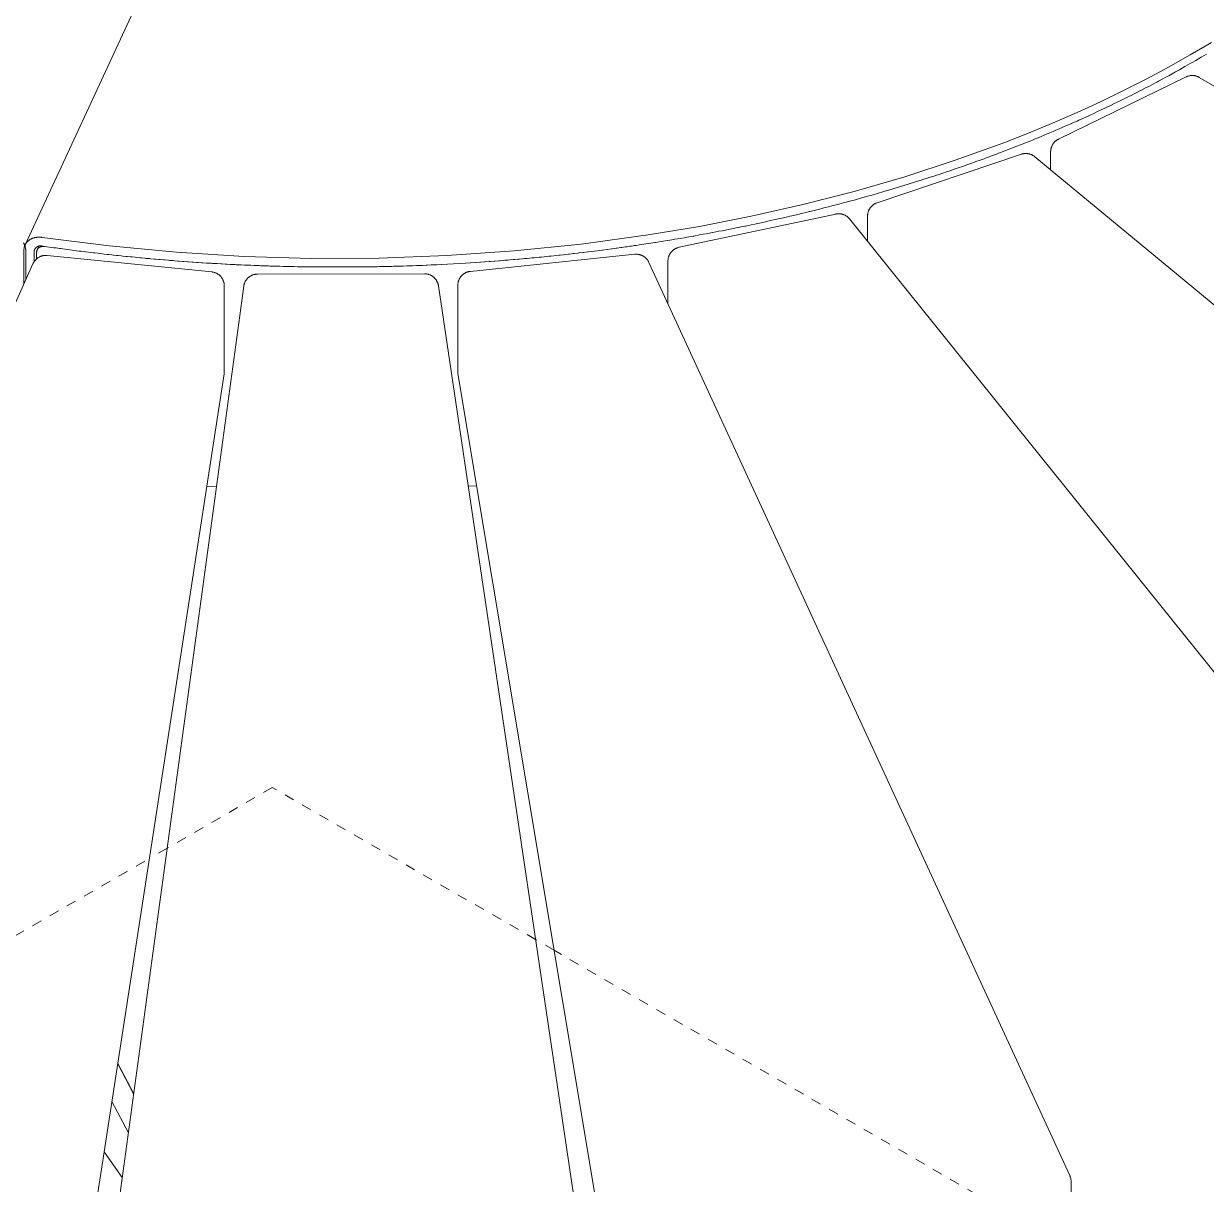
# Model space of a CAD drawing. Header units: inches. Extents: x -4 to 200, y 0 to 129.
# Drawn here: x 168.37 to 180.22, y 96.1 to 107.72 of the extents above; entities that cross this region are included whole.
import ezdxf

# ---------------------------------------------------------------- set-up
doc = ezdxf.new("R2010")
doc.units = ezdxf.units.IN
doc.linetypes.add('HIDDEN', pattern=[1.905, 1.27, -0.635])
doc.layers.add('ZANO_R', color=7, linetype='Continuous', lineweight=0)
doc.layers.add('ZANO_R_przerywana', color=250, linetype='HIDDEN', lineweight=0)

msp = doc.modelspace()

# ---------------------------------------------------------------- linework, layer by layer
at = {"layer": 'ZANO_R'}
for p, q in [((168.38377, 105.50667), (169.66627, 108.26948)), ((180.27253, 107.53378), (180.05864, 107.40767)), ((180.05864, 107.40767), (179.84003, 107.28511)), ((180.11257, 107.35284), (180.1425, 107.37032)), ((180.16619, 107.38425), (180.1425, 107.37032)), ((180.16619, 107.38425), (180.17521, 107.38958)), ((180.21951, 107.41589), (180.17521, 107.38958)), ((179.84003, 107.28511), (179.61695, 107.16618)), ((179.94991, 107.25991), (179.91001, 107.23764)), ((179.94991, 107.25991), (179.9772, 107.27525)), ((180.00442, 107.29066), (179.9772, 107.27525)), ((180.00442, 107.29066), (180.01055, 107.29414)), ((180.05864, 107.32164), (180.01055, 107.29414)), ((180.05864, 107.32164), (180.07678, 107.33209)), ((180.11257, 107.35284), (180.07678, 107.33209)), ((178.73832, 106.56465), (180.01604, 107.18816)), ((179.61695, 107.16618), (179.38966, 107.05095)), ((179.72903, 107.13915), (179.70467, 107.1262)), ((179.72903, 107.13915), (179.73929, 107.14463)), ((179.78467, 107.169), (179.73929, 107.14463)), ((179.78467, 107.169), (179.80805, 107.18166)), ((179.84003, 107.19908), (179.80805, 107.18166)), ((179.84003, 107.19908), (179.84219, 107.20026)), ((179.89511, 107.22938), (179.84219, 107.20026)), ((179.89511, 107.22938), (179.91001, 107.23764)), ((180.01604, 107.18816), (180.02034, 107.19017)), ((180.02034, 107.19017), (180.0247, 107.19203)), ((180.0247, 107.19203), (180.02912, 107.19374)), ((180.02912, 107.19374), (180.0336, 107.1953)), ((180.0336, 107.1953), (180.03813, 107.19671)), ((180.03813, 107.19671), (180.0427, 107.19797)), ((180.0427, 107.19797), (180.04731, 107.19907)), ((180.04731, 107.19907), (180.05196, 107.20002)), ((180.05196, 107.20002), (180.05664, 107.20081)), ((180.05664, 107.20081), (180.06134, 107.20144)), ((180.06134, 107.20144), (180.06606, 107.20191)), ((180.06606, 107.20191), (180.07079, 107.20222)), ((180.07079, 107.20222), (180.07553, 107.20237)), ((180.07553, 107.20237), (180.08027, 107.20237)), ((180.08027, 107.20237), (180.08501, 107.2022)), ((180.08501, 107.2022), (180.08974, 107.20187)), ((180.08974, 107.20187), (180.09446, 107.20138)), ((180.09446, 107.20138), (180.09916, 107.20073)), ((180.09916, 107.20073), (180.10383, 107.19993)), ((180.10383, 107.19993), (180.10847, 107.19897)), ((180.10847, 107.19897), (180.11308, 107.19785)), ((180.11308, 107.19785), (180.11765, 107.19658)), ((180.11765, 107.19658), (180.12217, 107.19515)), ((180.12217, 107.19515), (180.12665, 107.19357)), ((180.12665, 107.19357), (180.13106, 107.19184)), ((180.13106, 107.19184), (180.13542, 107.18997)), ((180.13542, 107.18997), (180.13971, 107.18794)), ((180.13971, 107.18794), (180.14393, 107.18578)), ((180.14393, 107.18578), (180.14807, 107.18347)), ((180.14807, 107.18347), (191.72063, 100.48092)), ((179.38966, 107.05095), (179.15843, 106.93948)), ((179.50381, 107.02206), (179.458, 106.99895)), ((179.50381, 107.02206), (179.52925, 107.03499)), ((179.56051, 107.05099), (179.52925, 107.03499)), ((179.56051, 107.05099), (179.56464, 107.05311)), ((179.61695, 107.08014), (179.56464, 107.05311)), ((179.61695, 107.08014), (179.63497, 107.08953)), ((179.67312, 107.10953), (179.63497, 107.08953)), ((179.67312, 107.10953), (179.70467, 107.1262)), ((179.15843, 106.93948), (178.92353, 106.83184)), ((179.27452, 106.9087), (179.24058, 106.8924)), ((179.27452, 106.9087), (179.2772, 106.90999)), ((179.33221, 106.93669), (179.2772, 106.90999)), ((179.33221, 106.93669), (179.34997, 106.94538)), ((179.38966, 106.96491), (179.34997, 106.94538)), ((179.38966, 106.96491), (179.42214, 106.98103)), ((179.44686, 106.99337), (179.42214, 106.98103)), ((179.44686, 106.99337), (179.458, 106.99895)), ((178.92353, 106.83184), (178.68523, 106.72808)), ((178.98258, 106.77236), (179.01775, 106.78833)), ((179.04142, 106.79915), (179.01775, 106.78833)), ((179.04142, 106.79915), (179.05526, 106.8055)), ((179.10004, 106.82618), (179.05526, 106.8055)), ((179.10004, 106.82618), (179.12983, 106.84005)), ((179.15843, 106.85345), (179.12983, 106.84005)), ((179.15843, 106.85345), (179.1669, 106.85743)), ((179.21659, 106.88096), (179.1669, 106.85743)), ((179.21659, 106.88096), (179.24058, 106.8924)), ((178.68523, 106.72808), (178.44381, 106.62823)), ((178.74511, 106.66762), (178.71242, 106.65361)), ((178.74511, 106.66762), (178.75109, 106.67019)), ((178.80479, 106.69344), (178.75109, 106.67019)), ((178.80479, 106.69344), (178.828, 106.70357)), ((178.86426, 106.7195), (178.828, 106.70357)), ((178.86426, 106.7195), (178.86624, 106.72037)), ((178.92353, 106.74581), (178.86624, 106.72037)), ((178.92353, 106.74581), (178.94229, 106.7542)), ((178.98258, 106.77236), (178.94229, 106.7542)), ((178.44381, 106.62823), (178.19953, 106.53232)), ((178.44381, 106.54219), (178.39798, 106.52381)), ((178.44381, 106.54219), (178.47742, 106.55579)), ((178.50444, 106.56679), (178.47742, 106.55579)), ((178.50444, 106.56679), (178.51694, 106.57189)), ((178.56489, 106.59163), (178.51694, 106.57189)), ((178.56489, 106.59163), (178.59555, 106.60435)), ((178.62516, 106.61671), (178.59555, 106.60435)), ((178.62516, 106.61671), (178.63465, 106.62069)), ((178.68523, 106.64204), (178.63465, 106.62069)), ((178.68523, 106.64204), (178.71242, 106.65361)), ((178.69885, 106.53597), (178.70232, 106.53944)), ((178.70232, 106.53944), (178.7059, 106.54278)), ((178.7059, 106.54278), (178.7096, 106.546)), ((178.7096, 106.546), (178.71341, 106.54909)), ((178.71341, 106.54909), (178.71733, 106.55204)), ((178.71733, 106.55204), (178.72135, 106.55485)), ((178.72135, 106.55485), (178.72546, 106.55752)), ((178.72546, 106.55752), (178.72966, 106.56005)), ((178.72966, 106.56005), (178.73395, 106.56242)), ((178.73395, 106.56242), (178.73832, 106.56465)), ((178.19953, 106.53232), (177.70351, 106.35245)), ((178.13805, 106.42293), (178.11564, 106.4145)), ((178.13805, 106.42293), (178.15637, 106.42986)), ((178.19953, 106.44629), (178.15637, 106.42986)), ((178.19953, 106.44629), (178.23745, 106.46085)), ((178.26085, 106.46989), (178.23745, 106.46085)), ((178.26085, 106.46989), (178.27778, 106.47647)), ((178.32201, 106.49375), (178.27778, 106.47647)), ((178.32201, 106.49375), (178.35805, 106.50795)), ((178.38299, 106.51784), (178.35805, 106.50795)), ((178.38299, 106.51784), (178.39798, 106.52381)), ((178.399, 106.42002), (178.40375, 106.42036)), ((178.40375, 106.42036), (178.4085, 106.42053)), ((178.4085, 106.42053), (178.41326, 106.42054)), ((178.41326, 106.42054), (178.41801, 106.42039)), ((178.41801, 106.42039), (178.42275, 106.42009)), ((178.65944, 106.43839), (178.65952, 106.44329)), ((178.65944, 106.25708), (178.65944, 106.43839)), ((178.65952, 106.44329), (178.65978, 106.44819)), ((178.65978, 106.44819), (178.6602, 106.45307)), ((178.6602, 106.45307), (178.6608, 106.45794)), ((178.6608, 106.45794), (178.66157, 106.46278)), ((178.66157, 106.46278), (178.6625, 106.46759)), ((178.6625, 106.46759), (178.66361, 106.47237)), ((178.66361, 106.47237), (178.66488, 106.47711)), ((178.66488, 106.47711), (178.66631, 106.4818)), ((178.66631, 106.4818), (178.66791, 106.48643)), ((178.66791, 106.48643), (178.66966, 106.49101)), ((178.66966, 106.49101), (178.67158, 106.49552)), ((178.67158, 106.49552), (178.67365, 106.49997)), ((178.67365, 106.49997), (178.67587, 106.50434)), ((178.67587, 106.50434), (178.67825, 106.50862)), ((178.67825, 106.50862), (178.68078, 106.51283)), ((178.68078, 106.51283), (178.68345, 106.51694)), ((178.68345, 106.51694), (178.68626, 106.52096)), ((178.68626, 106.52096), (178.68921, 106.52487)), ((178.68921, 106.52487), (178.69229, 106.52868)), ((178.69229, 106.52868), (178.69551, 106.53238)), ((178.69551, 106.53238), (178.69885, 106.53597)), ((176.92065, 105.9273), (178.3665, 106.41324)), ((177.70351, 106.35245), (177.19934, 106.18858)), ((177.82836, 106.30989), (177.78507, 106.29468)), ((177.82836, 106.30989), (177.86848, 106.32411)), ((177.89059, 106.332), (177.86848, 106.32411)), ((177.89059, 106.332), (177.91, 106.33896)), ((177.95267, 106.35436), (177.91, 106.33896)), ((177.95267, 106.35436), (177.99264, 106.36891)), ((178.01462, 106.37697), (177.99264, 106.36891)), ((178.01462, 106.37697), (178.03377, 106.38402)), ((178.07641, 106.39983), (178.03377, 106.38402)), ((178.07641, 106.39983), (178.11564, 106.4145)), ((178.3665, 106.41324), (178.37103, 106.41468)), ((178.37103, 106.41468), (178.37561, 106.41596)), ((178.37561, 106.41596), (178.38023, 106.41709)), ((178.38023, 106.41709), (178.38488, 106.41806)), ((178.38488, 106.41806), (178.38957, 106.41887)), ((178.38957, 106.41887), (178.39428, 106.41953)), ((178.39428, 106.41953), (178.399, 106.42002)), ((178.42275, 106.42009), (178.42748, 106.41962)), ((178.42748, 106.41962), (178.4322, 106.41899)), ((178.4322, 106.41899), (178.43689, 106.4182)), ((178.43689, 106.4182), (178.44155, 106.41725)), ((178.44155, 106.41725), (178.44617, 106.41615)), ((178.44617, 106.41615), (178.45076, 106.41489)), ((178.45076, 106.41489), (178.4553, 106.41348)), ((178.4553, 106.41348), (178.45979, 106.41191)), ((178.45979, 106.41191), (178.46422, 106.41019)), ((178.46422, 106.41019), (178.46859, 106.40832)), ((178.46859, 106.40832), (178.4729, 106.40631)), ((178.4729, 106.40631), (178.47714, 106.40415)), ((178.47714, 106.40415), (178.4813, 106.40185)), ((178.4813, 106.40185), (178.48538, 106.39941)), ((178.48538, 106.39941), (178.48938, 106.39683)), ((178.48938, 106.39683), (178.49328, 106.39412)), ((178.49328, 106.39412), (178.4971, 106.39128)), ((178.4971, 106.39128), (178.50081, 106.38831)), ((178.50081, 106.38831), (187.88165, 98.62737)), ((177.19934, 106.18858), (176.68913, 106.04067)), ((177.45231, 106.18248), (177.48922, 106.19452)), ((177.51529, 106.20309), (177.48922, 106.19452)), ((177.51529, 106.20309), (177.53185, 106.20856)), ((177.57815, 106.22395), (177.53185, 106.20856)), ((177.57815, 106.22395), (177.61675, 106.2369)), ((177.64089, 106.24506), (177.61675, 106.2369)), ((177.64089, 106.24506), (177.65901, 106.25121)), ((177.70351, 106.26642), (177.65901, 106.25121)), ((177.70351, 106.26642), (177.74318, 106.2801)), ((177.766, 106.28803), (177.74318, 106.2801)), ((177.766, 106.28803), (177.78507, 106.29468)), ((177.07227, 106.06407), (177.10029, 106.07246)), ((177.13585, 106.08318), (177.10029, 106.07246)), ((177.13585, 106.08318), (177.14396, 106.08564)), ((177.19934, 106.10254), (177.14396, 106.08564)), ((177.19934, 106.10254), (177.23097, 106.11229)), ((177.26273, 106.12215), (177.23097, 106.11229)), ((177.26273, 106.12215), (177.2743, 106.12576)), ((177.32603, 106.14201), (177.2743, 106.12576)), ((177.32603, 106.14201), (177.36062, 106.15298)), ((177.38922, 106.16212), (177.36062, 106.15298)), ((177.38922, 106.16212), (177.4036, 106.16674)), ((177.45231, 106.18248), (177.4036, 106.16674)), ((176.68913, 106.04067), (176.17495, 105.90861)), ((176.68913, 105.95464), (176.65761, 105.94606)), ((176.68913, 105.95464), (176.70235, 105.95825)), ((176.75317, 105.97225), (176.70235, 105.95825)), ((176.75317, 105.97225), (176.79152, 105.98293)), ((176.81714, 105.99012), (176.79152, 105.98293)), ((176.81714, 105.99012), (176.83595, 105.99543)), ((176.88104, 106.00823), (176.83595, 105.99543)), ((176.88104, 106.00823), (176.9245, 106.02071)), ((176.94486, 106.0266), (176.9245, 106.02071)), ((176.94486, 106.0266), (176.96861, 106.0335)), ((177.00861, 106.04521), (176.96861, 106.0335)), ((177.00861, 106.04521), (177.01261, 106.04639)), ((177.07227, 106.06407), (177.01261, 106.04639)), ((176.17495, 105.90861), (175.65875, 105.79218)), ((176.17495, 105.82258), (176.20482, 105.8298)), ((176.23937, 105.83823), (176.20482, 105.8298)), ((176.23937, 105.83823), (176.25052, 105.84096)), ((176.30376, 105.85412), (176.25052, 105.84096)), ((176.30376, 105.85412), (176.34166, 105.86359)), ((176.36811, 105.87026), (176.34166, 105.86359)), ((176.36811, 105.87026), (176.38708, 105.87506)), ((176.43242, 105.88664), (176.38708, 105.87506)), ((176.43242, 105.88664), (176.47765, 105.89832)), ((176.49667, 105.90327), (176.47765, 105.89832)), ((176.49667, 105.90327), (176.52279, 105.9101)), ((176.56088, 105.92014), (176.52279, 105.9101)), ((176.56088, 105.92014), (176.56783, 105.92198)), ((176.62504, 105.93727), (176.56783, 105.92198)), ((176.62504, 105.93727), (176.65761, 105.94606)), ((176.82794, 105.82311), (176.82902, 105.82785)), ((176.82902, 105.82785), (176.83027, 105.83255)), ((176.83027, 105.83255), (176.83168, 105.83721)), ((176.83168, 105.83721), (176.83325, 105.84181)), ((176.83325, 105.84181), (176.83498, 105.84636)), ((176.83498, 105.84636), (176.83687, 105.85084)), ((176.83687, 105.85084), (176.83891, 105.85526)), ((176.83891, 105.85526), (176.8411, 105.8596)), ((176.8411, 105.8596), (176.84344, 105.86386)), ((176.84344, 105.86386), (176.84593, 105.86804)), ((176.84593, 105.86804), (176.84856, 105.87214)), ((176.84856, 105.87214), (176.85133, 105.87614)), ((176.85133, 105.87614), (176.85424, 105.88004)), ((176.85424, 105.88004), (176.85728, 105.88383)), ((176.85728, 105.88383), (176.86045, 105.88752)), ((176.86045, 105.88752), (176.86375, 105.8911)), ((176.86375, 105.8911), (176.86716, 105.89456)), ((176.86716, 105.89456), (176.8707, 105.8979)), ((176.8707, 105.8979), (176.87435, 105.90112)), ((176.87435, 105.90112), (176.87811, 105.90421)), ((176.87811, 105.90421), (176.88197, 105.90716)), ((176.88197, 105.90716), (176.88594, 105.90998)), ((176.88594, 105.90998), (176.88999, 105.91267)), ((176.88999, 105.91267), (176.89414, 105.91521)), ((176.89414, 105.91521), (176.89838, 105.9176)), ((176.89838, 105.9176), (176.90269, 105.91985)), ((176.90269, 105.91985), (176.90708, 105.92194)), ((176.90708, 105.92194), (176.91154, 105.92389)), ((176.91154, 105.92389), (176.91607, 105.92567)), ((176.91607, 105.92567), (176.92065, 105.9273)), ((174.93579, 105.481), (176.50582, 105.8146)), ((175.65875, 105.79218), (175.14239, 105.69103)), ((175.65875, 105.70614), (175.69631, 105.71409)), ((175.72332, 105.71985), (175.69631, 105.71409)), ((175.72332, 105.71985), (175.74295, 105.72407)), ((175.78788, 105.7338), (175.74295, 105.72407)), ((175.78788, 105.7338), (175.78952, 105.73416)), ((175.85244, 105.74799), (175.78952, 105.73416)), ((175.85244, 105.74799), (175.8824, 105.75466)), ((175.91698, 105.76243), (175.8824, 105.75466)), ((175.91698, 105.76243), (175.92872, 105.76508)), ((175.98151, 105.7771), (175.92872, 105.76508)), ((175.98151, 105.7771), (176.0211, 105.78623)), ((176.04601, 105.79202), (176.0211, 105.78623)), ((176.04601, 105.79202), (176.06716, 105.79696)), ((176.11049, 105.80718), (176.06716, 105.79696)), ((176.11049, 105.80718), (176.11313, 105.8078)), ((176.17495, 105.82258), (176.11313, 105.8078)), ((176.50582, 105.8146), (176.51057, 105.81553)), ((176.51057, 105.81553), (176.51535, 105.81629)), ((176.51535, 105.81629), (176.52016, 105.81688)), ((176.52016, 105.81688), (176.52498, 105.81731)), ((176.52498, 105.81731), (176.52981, 105.81757)), ((176.52981, 105.81757), (176.53465, 105.81767)), ((176.53465, 105.81767), (176.5395, 105.8176)), ((176.5395, 105.8176), (176.54433, 105.81736)), ((176.54433, 105.81736), (176.54916, 105.81696)), ((176.54916, 105.81696), (176.55396, 105.81639)), ((176.55396, 105.81639), (176.55875, 105.81565)), ((176.55875, 105.81565), (176.56351, 105.81475)), ((176.56351, 105.81475), (176.56823, 105.81369)), ((176.56823, 105.81369), (176.57291, 105.81246)), ((176.57291, 105.81246), (176.57755, 105.81108)), ((176.57755, 105.81108), (176.58214, 105.80953)), ((176.58214, 105.80953), (176.58667, 105.80783)), ((176.58667, 105.80783), (176.59114, 105.80597)), ((176.59114, 105.80597), (176.59555, 105.80396)), ((176.59555, 105.80396), (176.59988, 105.8018)), ((176.59988, 105.8018), (176.60414, 105.79949)), ((176.60414, 105.79949), (176.60831, 105.79704)), ((176.60831, 105.79704), (176.6124, 105.79444)), ((176.6124, 105.79444), (176.61639, 105.79171)), ((176.61639, 105.79171), (176.62029, 105.78883)), ((176.62029, 105.78883), (176.62408, 105.78583)), ((176.62408, 105.78583), (176.62778, 105.7827)), ((176.62778, 105.7827), (176.63136, 105.77944)), ((176.63136, 105.77944), (176.63482, 105.77606)), ((176.63482, 105.77606), (176.63817, 105.77256)), ((176.63817, 105.77256), (176.6414, 105.76895)), ((176.6414, 105.76895), (176.64449, 105.76523)), ((176.64449, 105.76523), (183.54858, 97.18171)), ((176.82491, 105.79413), (176.825, 105.79899)), ((176.82491, 105.54092), (176.82491, 105.79413)), ((176.825, 105.79899), (176.82525, 105.80385)), ((176.82525, 105.80385), (176.82567, 105.8087)), ((176.82567, 105.8087), (176.82626, 105.81353)), ((176.82626, 105.81353), (176.82701, 105.81833)), ((176.82701, 105.81833), (176.82794, 105.82311)), ((174.62763, 105.60478), (173.95661, 105.51395)), ((175.14239, 105.69103), (174.62763, 105.60478)), ((175.07792, 105.59341), (175.0356, 105.58593)), ((175.07792, 105.59341), (175.08323, 105.59436)), ((175.14239, 105.605), (175.08323, 105.59436)), ((175.14239, 105.605), (175.17831, 105.61155)), ((175.20688, 105.61682), (175.17831, 105.61155)), ((175.20688, 105.61682), (175.22576, 105.62032)), ((175.2714, 105.62887), (175.22576, 105.62032)), ((175.2714, 105.62887), (175.27313, 105.6292)), ((175.33593, 105.64116), (175.27313, 105.6292)), ((175.33593, 105.64116), (175.36768, 105.64729)), ((175.40048, 105.65368), (175.36768, 105.64729)), ((175.40048, 105.65368), (175.41484, 105.6565)), ((175.46503, 105.66644), (175.41484, 105.6565)), ((175.46503, 105.66644), (175.50896, 105.67526)), ((175.5296, 105.67944), (175.50896, 105.67526)), ((175.5296, 105.67944), (175.55591, 105.6848)), ((175.59417, 105.69267), (175.55591, 105.6848)), ((175.59417, 105.69267), (175.60279, 105.69445)), ((175.65875, 105.70614), (175.60279, 105.69445)), ((168.36742, 105.52697), (168.36954, 105.52319)), ((168.36954, 105.52319), (168.37157, 105.51935)), ((168.37157, 105.51935), (168.3735, 105.51547)), ((168.37282, 105.47134), (168.37343, 105.47505)), ((168.37343, 105.47505), (168.37416, 105.47873)), ((168.3735, 105.51547), (168.37534, 105.51154)), ((168.37416, 105.47873), (168.37499, 105.4824)), ((168.37499, 105.4824), (168.37593, 105.48597)), ((168.37534, 105.51154), (168.37697, 105.50781)), ((168.37593, 105.48597), (168.37697, 105.48951)), ((168.37697, 105.50781), (168.37851, 105.50404)), ((168.37697, 105.48951), (168.37812, 105.49302)), ((168.37812, 105.49302), (168.37938, 105.49649)), ((168.37851, 105.50404), (168.37996, 105.50024)), ((168.37938, 105.49649), (168.38075, 105.49993)), ((168.37996, 105.50024), (168.38131, 105.4964)), ((168.38075, 105.49993), (168.38222, 105.50331)), ((168.38131, 105.4964), (168.38257, 105.49253)), ((168.38222, 105.50331), (168.3838, 105.50665)), ((168.38257, 105.49253), (168.38373, 105.48863)), ((168.38373, 105.48863), (168.38478, 105.4847)), ((168.3838, 105.50665), (168.38547, 105.50994)), ((168.38478, 105.4847), (168.38572, 105.48075)), ((168.38547, 105.50994), (168.38726, 105.51319)), ((168.38572, 105.48075), (168.38652, 105.47694)), ((168.38652, 105.47694), (168.38722, 105.47311)), ((168.38722, 105.47311), (168.38782, 105.46927)), ((168.38726, 105.51319), (168.38915, 105.51638)), ((168.38915, 105.51638), (168.39113, 105.51952)), ((168.39113, 105.51952), (168.39321, 105.52258)), ((168.39321, 105.52258), (168.39539, 105.52559)), ((168.39539, 105.52559), (168.39765, 105.52853)), ((168.39765, 105.52853), (168.4, 105.5314)), ((168.4, 105.5314), (168.40244, 105.53419)), ((168.40244, 105.53419), (168.40503, 105.53699)), ((168.40503, 105.53699), (168.4077, 105.5397)), ((168.4077, 105.5397), (168.41046, 105.54233)), ((168.41046, 105.54233), (168.41328, 105.54489)), ((168.41328, 105.54489), (168.41619, 105.54736)), ((168.41619, 105.54736), (168.41916, 105.54974)), ((168.41916, 105.54974), (168.42219, 105.55204)), ((168.42219, 105.55204), (168.42529, 105.55425)), ((168.42529, 105.55425), (168.42865, 105.55651)), ((168.42865, 105.55651), (168.43208, 105.55867)), ((168.43208, 105.55867), (168.43556, 105.56073)), ((168.43556, 105.56073), (168.4391, 105.5627)), ((168.4391, 105.5627), (168.4427, 105.56456)), ((168.4427, 105.56456), (168.44634, 105.56633)), ((168.44634, 105.56633), (168.45003, 105.568)), ((168.45003, 105.568), (168.45376, 105.56958)), ((168.45376, 105.56958), (168.45754, 105.57106)), ((168.45754, 105.57106), (168.46135, 105.57245)), ((168.46135, 105.57245), (168.46519, 105.57374)), ((168.46519, 105.57374), (168.46907, 105.57494)), ((168.46907, 105.57494), (168.47297, 105.57605)), ((168.47297, 105.57605), (168.4769, 105.57707)), ((168.4769, 105.57707), (168.48085, 105.57799)), ((168.48085, 105.57799), (168.48482, 105.57883)), ((168.48482, 105.57883), (168.48916, 105.57964)), ((168.48839, 105.47337), (168.48697, 105.47164)), ((168.48986, 105.47504), (168.48839, 105.47337)), ((168.48916, 105.57964), (168.49351, 105.58034)), ((168.49139, 105.47667), (168.48986, 105.47504)), ((168.49297, 105.47824), (168.49139, 105.47667)), ((168.49461, 105.47975), (168.49297, 105.47824)), ((168.49351, 105.58034), (168.49788, 105.58094)), ((168.4963, 105.48121), (168.49461, 105.47975)), ((168.49804, 105.48261), (168.4963, 105.48121)), ((168.49788, 105.58094), (168.50226, 105.58143)), ((168.49982, 105.48395), (168.49804, 105.48261)), ((168.50165, 105.48522), (168.49982, 105.48395)), ((168.50352, 105.48644), (168.50165, 105.48522)), ((168.50226, 105.58143), (168.50665, 105.58183)), ((168.50544, 105.48758), (168.50352, 105.48644)), ((168.50536, 105.45708), (168.52116, 105.49274)), ((168.50739, 105.48866), (168.50544, 105.48758)), ((168.50665, 105.58183), (168.51104, 105.58213)), ((168.50937, 105.48968), (168.50739, 105.48866)), ((168.5114, 105.49062), (168.50937, 105.48968)), ((168.51104, 105.58213), (168.51545, 105.58233)), ((168.51345, 105.4915), (168.5114, 105.49062)), ((168.51553, 105.4923), (168.51345, 105.4915)), ((168.51629, 105.47233), (168.51521, 105.47123)), ((168.51545, 105.58233), (168.51985, 105.58243)), ((168.51764, 105.49303), (168.51553, 105.4923)), ((168.5174, 105.47339), (168.51629, 105.47233)), ((168.51854, 105.47442), (168.5174, 105.47339)), ((168.51977, 105.49369), (168.51764, 105.49303)), ((168.51971, 105.47542), (168.51854, 105.47442)), ((168.52092, 105.47639), (168.51971, 105.47542)), ((168.52192, 105.49427), (168.51977, 105.49369)), ((168.51985, 105.58243), (168.52426, 105.58244)), ((168.52216, 105.47733), (168.52092, 105.47639)), ((168.52409, 105.49478), (168.52192, 105.49427)), ((168.52343, 105.47823), (168.52216, 105.47733)), ((168.52473, 105.4791), (168.52343, 105.47823)), ((168.52628, 105.49522), (168.52409, 105.49478)), ((168.52426, 105.58244), (168.52867, 105.58235)), ((168.52606, 105.47994), (168.52473, 105.4791)), ((168.52742, 105.48075), (168.52606, 105.47994)), ((168.52848, 105.49558), (168.52628, 105.49522)), ((168.52882, 105.48152), (168.52742, 105.48075)), ((168.5307, 105.49586), (168.52848, 105.49558)), ((168.52867, 105.58235), (168.53308, 105.58218)), ((168.53024, 105.48226), (168.52882, 105.48152)), ((168.5317, 105.48297), (168.53024, 105.48226)), ((168.53292, 105.49607), (168.5307, 105.49586)), ((168.53319, 105.48365), (168.5317, 105.48297)), ((168.53515, 105.4962), (168.53292, 105.49607)), ((168.53308, 105.58218), (168.53748, 105.58191)), ((168.53471, 105.4843), (168.53319, 105.48365)), ((168.53626, 105.48491), (168.53471, 105.4843)), ((168.53738, 105.49625), (168.53515, 105.4962)), ((168.53784, 105.4855), (168.53626, 105.48491)), ((168.53961, 105.49623), (168.53738, 105.49625)), ((168.53748, 105.58191), (168.54188, 105.58156)), ((168.53946, 105.48605), (168.53784, 105.4855)), ((168.5411, 105.48657), (168.53946, 105.48605)), ((168.54183, 105.49613), (168.53961, 105.49623)), ((168.54278, 105.48705), (168.5411, 105.48657)), ((168.54406, 105.49595), (168.54183, 105.49613)), ((168.54188, 105.58156), (168.54627, 105.58111)), ((168.54449, 105.48751), (168.54278, 105.48705)), ((168.54628, 105.4957), (168.54406, 105.49595)), ((168.54623, 105.48793), (168.54449, 105.48751)), ((168.548, 105.48832), (168.54623, 105.48793)), ((168.54627, 105.58111), (168.55065, 105.58058)), ((168.54848, 105.49537), (168.54628, 105.4957)), ((168.54981, 105.48868), (168.548, 105.48832)), ((168.55068, 105.49497), (168.54848, 105.49537)), ((168.55164, 105.48901), (168.54981, 105.48868)), ((168.55065, 105.58058), (168.55502, 105.57997)), ((168.55285, 105.49449), (168.55068, 105.49497)), ((168.55351, 105.4893), (168.55164, 105.48901)), ((168.55502, 105.49394), (168.55285, 105.49449)), ((168.55541, 105.48957), (168.55351, 105.4893)), ((169.22675, 105.49463), (168.55502, 105.57997)), ((168.55502, 105.49394), (168.58064, 105.49023)), ((168.55734, 105.4898), (168.55541, 105.48957)), ((168.5593, 105.49), (168.55734, 105.4898)), ((168.56331, 105.4903), (168.5593, 105.49)), ((168.56746, 105.49047), (168.56331, 105.4903)), ((168.57173, 105.49052), (168.56746, 105.49047)), ((168.57612, 105.49044), (168.57173, 105.49052)), ((168.58064, 105.49023), (168.57612, 105.49044)), ((168.58087, 105.4902), (168.58064, 105.49023)), ((168.58087, 105.4902), (168.60106, 105.48731)), ((168.62591, 105.48378), (168.60106, 105.48731)), ((168.62591, 105.48378), (168.64718, 105.48079)), ((168.67127, 105.47742), (168.64718, 105.48079)), ((168.67127, 105.47742), (168.69336, 105.47436)), ((168.72773, 105.46965), (168.69336, 105.47436)), ((169.90092, 105.43124), (169.22675, 105.49463)), ((173.95661, 105.51395), (173.28298, 105.44506)), ((174.30504, 105.47185), (174.31429, 105.47312)), ((174.35132, 105.47825), (174.31429, 105.47312)), ((174.35132, 105.47825), (174.36273, 105.47984)), ((174.39754, 105.48474), (174.36273, 105.47984)), ((174.39754, 105.48474), (174.41113, 105.48667)), ((174.44369, 105.49134), (174.41113, 105.48667)), ((174.44369, 105.49134), (174.45948, 105.49362)), ((174.48978, 105.49804), (174.45948, 105.49362)), ((174.48978, 105.49804), (174.50778, 105.50069)), ((174.5358, 105.50484), (174.50778, 105.50069)), ((174.5358, 105.50484), (174.55603, 105.50786)), ((174.58175, 105.51174), (174.55603, 105.50786)), ((174.58175, 105.51174), (174.60423, 105.51516)), ((174.62763, 105.51874), (174.60423, 105.51516)), ((174.62763, 105.51874), (174.65238, 105.52256)), ((174.69183, 105.52873), (174.65238, 105.52256)), ((174.69183, 105.52873), (174.70048, 105.53009)), ((174.75608, 105.53893), (174.70048, 105.53009)), ((174.75608, 105.53893), (174.79651, 105.54547)), ((174.82037, 105.54937), (174.79651, 105.54547)), ((174.82037, 105.54937), (174.84445, 105.55334)), ((174.88471, 105.56004), (174.84445, 105.55334)), ((174.88471, 105.56004), (174.89232, 105.56131)), ((174.94908, 105.57093), (174.89232, 105.56131)), ((174.90418, 105.47023), (174.90852, 105.47223)), ((174.90852, 105.47223), (174.91293, 105.47407)), ((174.91293, 105.47407), (174.9174, 105.47577)), ((174.9174, 105.47577), (174.92193, 105.47731)), ((174.92193, 105.47731), (174.92651, 105.4787)), ((174.92651, 105.4787), (174.93113, 105.47993)), ((174.93113, 105.47993), (174.93579, 105.481)), ((174.94908, 105.57093), (174.9879, 105.57761)), ((175.01348, 105.58206), (174.9879, 105.57761)), ((175.01348, 105.58206), (175.0356, 105.58593)), ((168.37143, 105.45263), (168.37149, 105.45638)), ((168.37143, 105.45263), (168.37143, 105.11474)), ((168.37149, 105.45638), (168.37166, 105.46014)), ((168.37166, 105.46014), (168.37194, 105.46388)), ((168.37194, 105.46388), (168.37233, 105.46762)), ((168.37233, 105.46762), (168.37282, 105.47134)), ((168.38782, 105.46927), (168.38831, 105.46542)), ((168.38831, 105.46542), (168.3887, 105.46155)), ((168.3887, 105.46155), (168.38897, 105.45767)), ((168.38897, 105.45767), (168.38914, 105.45378)), ((168.38914, 105.45378), (168.38919, 105.44989)), ((168.38919, 105.15439), (168.38919, 105.44989)), ((168.47343, 105.4391), (168.47321, 105.43688)), ((168.47321, 105.33721), (168.47321, 105.43688)), ((168.47374, 105.44131), (168.47343, 105.4391)), ((168.47412, 105.44351), (168.47374, 105.44131)), ((168.47457, 105.44569), (168.47412, 105.44351)), ((168.4751, 105.44786), (168.47457, 105.44569)), ((168.4757, 105.45001), (168.4751, 105.44786)), ((168.47638, 105.45213), (168.4757, 105.45001)), ((168.47713, 105.45423), (168.47638, 105.45213)), ((168.47795, 105.45631), (168.47713, 105.45423)), ((168.47884, 105.45835), (168.47795, 105.45631)), ((168.4798, 105.46036), (168.47884, 105.45835)), ((168.48083, 105.46234), (168.4798, 105.46036)), ((168.48193, 105.46429), (168.48083, 105.46234)), ((168.4831, 105.46619), (168.48193, 105.46429)), ((168.48432, 105.46805), (168.4831, 105.46619)), ((168.48562, 105.46987), (168.48432, 105.46805)), ((168.48697, 105.47164), (168.48562, 105.46987)), ((168.48577, 105.35339), (168.4891, 105.35695)), ((168.4891, 105.35695), (168.49255, 105.3604)), ((168.49255, 105.3604), (168.49611, 105.36372)), ((168.49611, 105.36372), (168.49979, 105.36692)), ((168.49871, 105.4353), (168.49842, 105.4334)), ((168.49842, 105.4334), (168.49842, 105.36576)), ((168.49904, 105.43717), (168.49871, 105.4353)), ((168.4994, 105.439), (168.49904, 105.43717)), ((168.49979, 105.44081), (168.4994, 105.439)), ((168.50021, 105.44258), (168.49979, 105.44081)), ((168.49979, 105.36692), (168.50357, 105.36999)), ((168.50066, 105.44432), (168.50021, 105.44258)), ((168.50114, 105.44602), (168.50066, 105.44432)), ((168.50166, 105.4477), (168.50114, 105.44602)), ((168.5022, 105.44934), (168.50166, 105.4477)), ((168.50278, 105.45095), (168.5022, 105.44934)), ((168.50339, 105.45253), (168.50278, 105.45095)), ((168.50403, 105.45407), (168.50339, 105.45253)), ((168.50357, 105.36999), (168.50746, 105.37293)), ((168.5047, 105.45558), (168.50403, 105.45407)), ((168.5054, 105.45707), (168.5047, 105.45558)), ((168.50614, 105.45851), (168.5054, 105.45707)), ((168.5069, 105.45993), (168.50614, 105.45851)), ((168.5077, 105.46132), (168.5069, 105.45993)), ((168.50746, 105.37293), (168.51145, 105.37573)), ((168.50853, 105.46267), (168.5077, 105.46132)), ((168.50939, 105.46399), (168.50853, 105.46267)), ((168.51028, 105.46528), (168.50939, 105.46399)), ((168.5112, 105.46653), (168.51028, 105.46528)), ((168.51216, 105.46776), (168.5112, 105.46653)), ((168.51145, 105.37573), (168.51554, 105.37839)), ((168.51314, 105.46895), (168.51216, 105.46776)), ((168.51416, 105.47011), (168.51314, 105.46895)), ((168.51521, 105.47123), (168.51416, 105.47011)), ((168.51554, 105.37839), (168.51971, 105.3809)), ((168.51971, 105.3809), (168.52397, 105.38327)), ((168.52397, 105.38327), (168.52831, 105.3855)), ((168.52831, 105.3855), (168.53272, 105.38756)), ((168.53272, 105.38756), (168.5372, 105.38948)), ((168.5372, 105.38948), (168.54175, 105.39124)), ((168.54175, 105.39124), (168.54636, 105.39284)), ((168.54636, 105.39284), (168.55101, 105.39428)), ((168.55101, 105.39428), (168.55572, 105.39555)), ((168.55572, 105.39555), (168.56046, 105.39666)), ((168.56046, 105.39666), (168.56524, 105.39761)), ((168.56524, 105.39761), (168.57005, 105.39839)), ((168.57005, 105.39839), (168.57489, 105.39901)), ((168.57489, 105.39901), (168.57974, 105.39945)), ((168.57974, 105.39945), (168.58461, 105.39973)), ((168.58461, 105.39973), (168.58948, 105.39984)), ((168.58948, 105.39984), (168.59436, 105.39977)), ((168.59436, 105.39977), (168.59922, 105.39954)), ((168.59922, 105.39954), (168.60408, 105.39914)), ((168.60408, 105.39914), (170.25268, 105.23482)), ((168.72773, 105.46965), (168.7396, 105.46804)), ((168.76224, 105.46499), (168.7396, 105.46804)), ((168.76224, 105.46499), (168.78591, 105.46182)), ((168.80785, 105.45891), (168.78591, 105.46182)), ((168.80785, 105.45891), (168.83228, 105.4557)), ((168.85356, 105.45293), (168.83228, 105.4557)), ((168.85356, 105.45293), (168.87872, 105.44969)), ((168.89934, 105.44705), (168.87872, 105.44969)), ((168.89934, 105.44705), (168.92522, 105.44378)), ((168.94521, 105.44127), (168.92522, 105.44378)), ((168.94521, 105.44127), (168.97177, 105.43797)), ((168.99116, 105.43558), (168.97177, 105.43797)), ((168.99116, 105.43558), (169.01839, 105.43226)), ((169.03719, 105.42999), (169.01839, 105.43226)), ((169.03719, 105.42999), (169.06506, 105.42666)), ((169.0833, 105.4245), (169.06506, 105.42666)), ((169.0833, 105.4245), (169.1118, 105.42116)), ((169.1295, 105.4191), (169.1118, 105.42116)), ((169.1295, 105.4191), (169.15858, 105.41576)), ((169.17577, 105.41381), (169.15858, 105.41576)), ((169.17577, 105.41381), (169.20543, 105.41047)), ((169.22212, 105.40862), (169.20543, 105.41047)), ((169.22212, 105.40862), (169.25232, 105.40529)), ((169.26854, 105.40352), (169.25232, 105.40529)), ((169.26854, 105.40352), (169.29927, 105.40021)), ((169.31505, 105.39852), (169.29927, 105.40021)), ((169.31505, 105.39852), (169.34628, 105.39523)), ((169.36162, 105.39363), (169.34628, 105.39523)), ((169.36162, 105.39363), (169.39333, 105.39036)), ((169.40828, 105.38884), (169.39333, 105.39036)), ((169.40828, 105.38884), (169.44043, 105.38559)), ((169.455, 105.38414), (169.44043, 105.38559)), ((169.455, 105.38414), (169.48758, 105.38094)), ((169.5018, 105.37955), (169.48758, 105.38094)), ((169.5018, 105.37955), (169.53478, 105.37638)), ((169.54867, 105.37506), (169.53478, 105.37638)), ((169.54867, 105.37506), (169.58203, 105.37193)), ((169.59561, 105.37068), (169.58203, 105.37193)), ((169.59561, 105.37068), (169.62932, 105.36759)), ((169.64262, 105.36639), (169.62932, 105.36759)), ((169.64262, 105.36639), (169.67666, 105.36336)), ((169.6897, 105.36221), (169.67666, 105.36336)), ((169.6897, 105.36221), (169.72404, 105.35923)), ((169.73685, 105.35813), (169.72404, 105.35923)), ((169.73685, 105.35813), (169.77146, 105.35521)), ((169.78406, 105.35416), (169.77146, 105.35521)), ((169.78406, 105.35416), (169.81893, 105.3513)), ((170.57679, 105.38987), (169.90092, 105.43124)), ((171.25366, 105.37055), (170.57679, 105.38987)), ((171.93079, 105.37332), (171.25366, 105.37055)), ((172.60747, 105.39816), (171.93079, 105.37332)), ((173.28298, 105.44506), (172.60747, 105.39816)), ((172.84492, 105.24017), (174.49144, 105.41129)), ((173.225, 105.35353), (173.23978, 105.35476)), ((173.27248, 105.35751), (173.23978, 105.35476)), ((173.27248, 105.35751), (173.28889, 105.35891)), ((173.31993, 105.3616), (173.28889, 105.35891)), ((173.31993, 105.3616), (173.33799, 105.36318)), ((173.36734, 105.36579), (173.33799, 105.36318)), ((173.36734, 105.36579), (173.38707, 105.36757)), ((173.4147, 105.37009), (173.38707, 105.36757)), ((173.4147, 105.37009), (173.43612, 105.37207)), ((173.46202, 105.3745), (173.43612, 105.37207)), ((173.46202, 105.3745), (173.48516, 105.3767)), ((173.5093, 105.37902), (173.48516, 105.3767)), ((173.5093, 105.37902), (173.53417, 105.38144)), ((173.55652, 105.38364), (173.53417, 105.38144)), ((173.55652, 105.38364), (173.58316, 105.38629)), ((173.60371, 105.38836), (173.58316, 105.38629)), ((173.60371, 105.38836), (173.63212, 105.39126)), ((173.65084, 105.3932), (173.63212, 105.39126)), ((173.65084, 105.3932), (173.68106, 105.39635)), ((173.69792, 105.39813), (173.68106, 105.39635)), ((173.69792, 105.39813), (173.72997, 105.40156)), ((173.74495, 105.40318), (173.72997, 105.40156)), ((173.74495, 105.40318), (173.77885, 105.40688)), ((173.79194, 105.40833), (173.77885, 105.40688)), ((173.79194, 105.40833), (173.82771, 105.41232)), ((173.83887, 105.41358), (173.82771, 105.41232)), ((173.83887, 105.41358), (173.87653, 105.41788)), ((173.88574, 105.41894), (173.87653, 105.41788)), ((173.88574, 105.41894), (173.92531, 105.42355)), ((173.93256, 105.42441), (173.92531, 105.42355)), ((173.93256, 105.42441), (173.97407, 105.42934)), ((173.97933, 105.42997), (173.97407, 105.42934)), ((173.97933, 105.42997), (174.02279, 105.43525)), ((174.02604, 105.43565), (174.02279, 105.43525)), ((174.02604, 105.43565), (174.12011, 105.44741)), ((174.16581, 105.45329), (174.12011, 105.44741)), ((174.16581, 105.45329), (174.16872, 105.45367)), ((174.21228, 105.45937), (174.16872, 105.45367)), ((174.21228, 105.45937), (174.21729, 105.46004)), ((174.25869, 105.46556), (174.21729, 105.46004)), ((174.25869, 105.46556), (174.26581, 105.46652)), ((174.30504, 105.47185), (174.26581, 105.46652)), ((174.49144, 105.41129), (174.49626, 105.41171)), ((174.49626, 105.41171), (174.50111, 105.41196)), ((174.50111, 105.41196), (174.50595, 105.41204)), ((174.50595, 105.41204), (174.5108, 105.41196)), ((174.5108, 105.41196), (174.51564, 105.41171)), ((174.51564, 105.41171), (174.52047, 105.41129)), ((174.52047, 105.41129), (174.52528, 105.41071)), ((174.52528, 105.41071), (174.53007, 105.40996)), ((174.53007, 105.40996), (174.53483, 105.40904)), ((174.53483, 105.40904), (174.53956, 105.40797)), ((174.53956, 105.40797), (174.54425, 105.40673)), ((174.54425, 105.40673), (174.54889, 105.40532)), ((174.54889, 105.40532), (174.55348, 105.40376)), ((174.55348, 105.40376), (174.55801, 105.40205)), ((174.55801, 105.40205), (174.56248, 105.40017)), ((174.56248, 105.40017), (174.56689, 105.39814)), ((174.56689, 105.39814), (174.57122, 105.39597)), ((174.57122, 105.39597), (174.57547, 105.39364)), ((174.57547, 105.39364), (174.57964, 105.39117)), ((174.57964, 105.39117), (174.58372, 105.38856)), ((174.58372, 105.38856), (174.58771, 105.38581)), ((174.58771, 105.38581), (174.59161, 105.38292)), ((174.59161, 105.38292), (174.5954, 105.3799)), ((174.5954, 105.3799), (174.59908, 105.37675)), ((174.59908, 105.37675), (174.60266, 105.37347)), ((174.60266, 105.37347), (174.60612, 105.37007)), ((174.60612, 105.37007), (174.60946, 105.36656)), ((174.60946, 105.36656), (174.61267, 105.36293)), ((174.61267, 105.36293), (174.61576, 105.3592)), ((174.61576, 105.3592), (174.61872, 105.35536)), ((174.61872, 105.35536), (174.62154, 105.35142)), ((174.82482, 105.35313), (174.82522, 105.3579)), ((174.82522, 105.3579), (174.82579, 105.36265)), ((174.82579, 105.36265), (174.82652, 105.36737)), ((174.82652, 105.36737), (174.82741, 105.37207)), ((174.82741, 105.37207), (174.82846, 105.37673)), ((174.82846, 105.37673), (174.82967, 105.38136)), ((174.82967, 105.38136), (174.83103, 105.38594)), ((174.83103, 105.38594), (174.83255, 105.39048)), ((174.83255, 105.39048), (174.83422, 105.39496)), ((174.83422, 105.39496), (174.83605, 105.39938)), ((174.83605, 105.39938), (174.83802, 105.40373)), ((174.83802, 105.40373), (174.84014, 105.40802)), ((174.84014, 105.40802), (174.84241, 105.41223)), ((174.84241, 105.41223), (174.84481, 105.41636)), ((174.84481, 105.41636), (174.84736, 105.42041)), ((174.84736, 105.42041), (174.85004, 105.42437)), ((174.85004, 105.42437), (174.85286, 105.42823)), ((174.85286, 105.42823), (174.8558, 105.432)), ((174.8558, 105.432), (174.85888, 105.43566)), ((174.85888, 105.43566), (174.86207, 105.43922)), ((174.86207, 105.43922), (174.86539, 105.44267)), ((174.86539, 105.44267), (174.86882, 105.446)), ((174.86882, 105.446), (174.87236, 105.44921)), ((174.87236, 105.44921), (174.876, 105.4523)), ((174.876, 105.4523), (174.87976, 105.45527)), ((174.87976, 105.45527), (174.88361, 105.4581)), ((174.88361, 105.4581), (174.88755, 105.4608)), ((174.88755, 105.4608), (174.89158, 105.46337)), ((174.89158, 105.46337), (174.8957, 105.4658)), ((174.8957, 105.4658), (174.8999, 105.46809)), ((174.8999, 105.46809), (174.90418, 105.47023)), ((164.35771, 96.15431), (168.46193, 105.31678)), ((168.46193, 105.31678), (168.464, 105.32119)), ((168.464, 105.32119), (168.46622, 105.32553)), ((168.46622, 105.32553), (168.46859, 105.32979)), ((168.46859, 105.32979), (168.47111, 105.33396)), ((168.47111, 105.33396), (168.47377, 105.33805)), ((168.47377, 105.33805), (168.47657, 105.34204)), ((168.47657, 105.34204), (168.4795, 105.34593)), ((168.4795, 105.34593), (168.48257, 105.34971)), ((168.48257, 105.34971), (168.48577, 105.35339)), ((169.83134, 105.35029), (169.81893, 105.3513)), ((169.83134, 105.35029), (169.86643, 105.34749)), ((169.87869, 105.34653), (169.86643, 105.34749)), ((169.87869, 105.34653), (169.91397, 105.34379)), ((169.92609, 105.34287), (169.91397, 105.34379)), ((169.92609, 105.34287), (169.96156, 105.3402)), ((169.97357, 105.33931), (169.96156, 105.3402)), ((169.97357, 105.33931), (170.00917, 105.33672)), ((170.0211, 105.33586), (170.00917, 105.33672)), ((170.0211, 105.33586), (170.05683, 105.33334)), ((170.06869, 105.33252), (170.05683, 105.33334)), ((170.06869, 105.33252), (170.10452, 105.33008)), ((170.11634, 105.32928), (170.10452, 105.33008)), ((170.11634, 105.32928), (170.15224, 105.32692)), ((170.16406, 105.32615), (170.15224, 105.32692)), ((170.16406, 105.32615), (170.2, 105.32387)), ((170.21183, 105.32313), (170.2, 105.32387)), ((170.21183, 105.32313), (170.24778, 105.32093)), ((170.25965, 105.32021), (170.24778, 105.32093)), ((170.25965, 105.32021), (170.2956, 105.3181)), ((170.30753, 105.31741), (170.2956, 105.3181)), ((170.30753, 105.31741), (170.34345, 105.31537)), ((170.35547, 105.31471), (170.34345, 105.31537)), ((170.35547, 105.31471), (170.39132, 105.31276)), ((170.40346, 105.31211), (170.39132, 105.31276)), ((170.40346, 105.31211), (170.43923, 105.31025)), ((170.4515, 105.30963), (170.43923, 105.31025)), ((170.4515, 105.30963), (170.48715, 105.30786)), ((170.4996, 105.30725), (170.48715, 105.30786)), ((170.4996, 105.30725), (170.53511, 105.30557)), ((170.54774, 105.30499), (170.53511, 105.30557)), ((170.54774, 105.30499), (170.58308, 105.3034)), ((170.59593, 105.30283), (170.58308, 105.3034)), ((170.59593, 105.30283), (170.63108, 105.30133)), ((170.64418, 105.30078), (170.63108, 105.30133)), ((170.64418, 105.30078), (170.6791, 105.29937)), ((170.69246, 105.29885), (170.6791, 105.29937)), ((170.69246, 105.29885), (170.72714, 105.29752)), ((170.7408, 105.29702), (170.72714, 105.29752)), ((170.7408, 105.29702), (170.7752, 105.29579)), ((170.78918, 105.2953), (170.7752, 105.29579)), ((170.78918, 105.2953), (170.82328, 105.29416)), ((170.8376, 105.2937), (170.82328, 105.29416)), ((170.8376, 105.2937), (170.87138, 105.29264)), ((170.88607, 105.2922), (170.87138, 105.29264)), ((170.88607, 105.2922), (170.91949, 105.29124)), ((170.93457, 105.29082), (170.91949, 105.29124)), ((170.93457, 105.29082), (170.96761, 105.28994)), ((170.98312, 105.28955), (170.96761, 105.28994)), ((170.98312, 105.28955), (171.01575, 105.28875)), ((171.03171, 105.28839), (171.01575, 105.28875)), ((171.03171, 105.28839), (171.0639, 105.28768)), ((171.08034, 105.28734), (171.0639, 105.28768)), ((171.08034, 105.28734), (171.11207, 105.28671)), ((171.129, 105.2864), (171.11207, 105.28671)), ((171.129, 105.2864), (171.16024, 105.28586)), ((171.1777, 105.28558), (171.16024, 105.28586)), ((171.1777, 105.28558), (171.20842, 105.28511)), ((171.22643, 105.28487), (171.20842, 105.28511)), ((171.22643, 105.28487), (171.71542, 105.28399)), ((171.73868, 105.28424), (171.71542, 105.28399)), ((171.73868, 105.28424), (171.76445, 105.28454)), ((171.78688, 105.28482), (171.76445, 105.28454)), ((171.78688, 105.28482), (171.81351, 105.28519)), ((171.83507, 105.28552), (171.81351, 105.28519)), ((171.83507, 105.28552), (171.86259, 105.28596)), ((171.88326, 105.28632), (171.86259, 105.28596)), ((171.88326, 105.28632), (171.91169, 105.28685)), ((171.93144, 105.28724), (171.91169, 105.28685)), ((171.93144, 105.28724), (171.9608, 105.28785)), ((171.97961, 105.28827), (171.9608, 105.28785)), ((171.97961, 105.28827), (172.00993, 105.28897)), ((172.02776, 105.2894), (172.00993, 105.28897)), ((172.02776, 105.2894), (172.05908, 105.2902)), ((172.07591, 105.29065), (172.05908, 105.2902)), ((172.07591, 105.29065), (172.10824, 105.29155)), ((172.12405, 105.29201), (172.10824, 105.29155)), ((172.12405, 105.29201), (172.15741, 105.29302)), ((172.17217, 105.29348), (172.15741, 105.29302)), ((172.17217, 105.29348), (172.20659, 105.2946)), ((172.22027, 105.29506), (172.20659, 105.2946)), ((172.22027, 105.29506), (172.25578, 105.29629)), ((172.26836, 105.29675), (172.25578, 105.29629)), ((172.26836, 105.29675), (172.30498, 105.29811)), ((172.31643, 105.29855), (172.30498, 105.29811)), ((172.31643, 105.29855), (172.35419, 105.30004)), ((172.36448, 105.30046), (172.35419, 105.30004)), ((172.36448, 105.30046), (172.4034, 105.30208)), ((172.41252, 105.30248), (172.4034, 105.30208)), ((172.41252, 105.30248), (172.45262, 105.30425)), ((172.46053, 105.30461), (172.45262, 105.30425)), ((172.46053, 105.30461), (172.50184, 105.30653)), ((172.50852, 105.30684), (172.50184, 105.30653)), ((172.50852, 105.30684), (172.55107, 105.30892)), ((172.55649, 105.30919), (172.55107, 105.30892)), ((172.55649, 105.30919), (172.79719, 105.32266)), ((172.84375, 105.32559), (172.79719, 105.32266)), ((172.81681, 105.23429), (172.8214, 105.23567)), ((172.8214, 105.23567), (172.82604, 105.23689)), ((172.82604, 105.23689), (172.83071, 105.23795)), ((172.83071, 105.23795), (172.83542, 105.23885)), ((172.83542, 105.23885), (172.84016, 105.23959)), ((172.84016, 105.23959), (172.84492, 105.24017)), ((172.84375, 105.32559), (172.8464, 105.32576)), ((172.89152, 105.3287), (172.8464, 105.32576)), ((172.89152, 105.3287), (172.89561, 105.32897)), ((172.93927, 105.33192), (172.89561, 105.32897)), ((172.93927, 105.33192), (172.94481, 105.3323)), ((172.98698, 105.33525), (172.94481, 105.3323)), ((172.98698, 105.33525), (172.994, 105.33575)), ((173.03465, 105.33869), (172.994, 105.33575)), ((173.03465, 105.33869), (173.04318, 105.33932)), ((173.0823, 105.34224), (173.04318, 105.33932)), ((173.0823, 105.34224), (173.09235, 105.343)), ((173.1299, 105.3459), (173.09235, 105.343)), ((173.1299, 105.3459), (173.14151, 105.34681)), ((173.17747, 105.34966), (173.14151, 105.34681)), ((173.17747, 105.34966), (173.19065, 105.35072)), ((173.225, 105.35353), (173.19065, 105.35072)), ((174.62154, 105.35142), (174.62423, 105.34738)), ((174.62423, 105.34738), (174.62678, 105.34325)), ((174.62678, 105.34325), (174.62918, 105.33904)), ((174.62918, 105.33904), (174.63143, 105.33475)), ((174.63143, 105.33475), (174.63354, 105.33039)), ((174.63354, 105.33039), (178.85109, 96.18509)), ((174.82449, 105.34358), (174.82457, 105.34836)), ((174.82449, 104.91633), (174.82449, 105.34358)), ((174.82457, 105.34836), (174.82482, 105.35313)), ((170.25268, 105.23482), (170.25745, 105.23426)), ((170.25745, 105.23426), (170.2622, 105.23354)), ((170.2622, 105.23354), (170.26693, 105.23265)), ((170.26693, 105.23265), (170.27162, 105.23161)), ((170.27162, 105.23161), (170.27628, 105.2304)), ((170.27628, 105.2304), (170.28089, 105.22904)), ((170.28089, 105.22904), (170.28545, 105.22752)), ((170.28545, 105.22752), (170.28995, 105.22585)), ((170.28995, 105.22585), (170.2944, 105.22402)), ((170.2944, 105.22402), (170.29878, 105.22204)), ((170.29878, 105.22204), (170.30309, 105.21991)), ((170.30309, 105.21991), (170.30733, 105.21763)), ((170.30733, 105.21763), (170.31148, 105.21522)), ((170.31148, 105.21522), (170.31555, 105.21266)), ((170.31555, 105.21266), (170.31953, 105.20996)), ((170.31953, 105.20996), (170.32341, 105.20713)), ((170.32341, 105.20713), (170.3272, 105.20417)), ((170.3272, 105.20417), (170.33088, 105.20108)), ((170.33088, 105.20108), (170.33446, 105.19786)), ((170.33446, 105.19786), (170.33792, 105.19453)), ((170.33792, 105.19453), (170.34127, 105.19107)), ((170.34127, 105.19107), (170.34449, 105.18751)), ((170.34449, 105.18751), (170.3476, 105.18384)), ((170.3476, 105.18384), (170.35057, 105.18006)), ((170.35057, 105.18006), (170.35342, 105.17619)), ((170.35342, 105.17619), (170.35613, 105.17221)), ((170.35613, 105.17221), (170.3587, 105.16815)), ((170.3587, 105.16815), (170.36113, 105.16401)), ((170.36113, 105.16401), (170.36342, 105.15978)), ((170.36342, 105.15978), (170.36556, 105.15548)), ((170.36556, 105.15548), (170.36756, 105.1511)), ((170.36756, 105.1511), (170.3694, 105.14666)), ((170.3694, 105.14666), (170.37109, 105.14216)), ((170.37109, 105.14216), (170.37262, 105.13761)), ((170.37262, 105.13761), (170.374, 105.133)), ((170.374, 105.133), (170.37522, 105.12835)), ((170.37522, 105.12835), (170.37628, 105.12366)), ((170.37628, 105.12366), (170.37718, 105.11894)), ((170.37718, 105.11894), (170.37792, 105.11419)), ((170.57879, 105.1144), (170.58031, 105.11894)), ((170.58031, 105.11894), (170.58199, 105.12343)), ((170.58199, 105.12343), (170.58382, 105.12787)), ((170.58382, 105.12787), (170.5858, 105.13223)), ((170.5858, 105.13223), (170.58792, 105.13653)), ((170.58792, 105.13653), (170.5902, 105.14075)), ((170.5902, 105.14075), (170.59261, 105.14489)), ((170.59261, 105.14489), (170.59517, 105.14895)), ((170.59517, 105.14895), (170.59786, 105.15292)), ((170.59786, 105.15292), (170.60068, 105.15679)), ((170.60068, 105.15679), (170.60364, 105.16056)), ((170.60364, 105.16056), (170.60672, 105.16423)), ((170.60672, 105.16423), (170.60993, 105.1678)), ((170.60993, 105.1678), (170.61326, 105.17125)), ((170.61326, 105.17125), (170.6167, 105.17459)), ((170.6167, 105.17459), (170.62025, 105.1778)), ((170.62025, 105.1778), (170.62391, 105.1809)), ((170.62391, 105.1809), (170.62768, 105.18387)), ((170.62768, 105.18387), (170.63154, 105.1867)), ((170.63154, 105.1867), (170.6355, 105.18941)), ((170.6355, 105.18941), (170.63955, 105.19198)), ((170.63955, 105.19198), (170.64369, 105.1944)), ((170.64369, 105.1944), (170.6479, 105.19669)), ((170.6479, 105.19669), (170.65219, 105.19883)), ((170.65219, 105.19883), (170.65655, 105.20082)), ((170.65655, 105.20082), (170.66098, 105.20266)), ((170.66098, 105.20266), (170.66546, 105.20435)), ((170.66546, 105.20435), (170.67, 105.20589)), ((170.67, 105.20589), (170.67459, 105.20727)), ((170.67459, 105.20727), (170.67923, 105.20849)), ((170.67923, 105.20849), (170.6839, 105.20956)), ((170.6839, 105.20956), (170.68861, 105.21046)), ((170.68861, 105.21046), (170.69335, 105.21121)), ((170.69335, 105.21121), (170.69811, 105.21179)), ((170.69811, 105.21179), (170.70288, 105.21221)), ((170.70288, 105.21221), (170.70767, 105.21246)), ((170.70767, 105.21246), (170.71246, 105.21255)), ((170.71246, 105.21255), (172.38544, 105.216)), ((172.38544, 105.216), (172.39032, 105.21593)), ((172.39032, 105.21593), (172.3952, 105.21569)), ((172.3952, 105.21569), (172.40006, 105.21527)), ((172.40006, 105.21527), (172.40491, 105.21469)), ((172.40491, 105.21469), (172.40973, 105.21394)), ((172.40973, 105.21394), (172.41453, 105.21302)), ((172.41453, 105.21302), (172.41929, 105.21194)), ((172.41929, 105.21194), (172.42401, 105.21069)), ((172.42401, 105.21069), (172.42869, 105.20927)), ((172.42869, 105.20927), (172.43331, 105.2077)), ((172.43331, 105.2077), (172.43788, 105.20597)), ((172.43788, 105.20597), (172.44238, 105.20408)), ((172.44238, 105.20408), (172.44681, 105.20203)), ((172.44681, 105.20203), (172.45117, 105.19983)), ((172.45117, 105.19983), (172.45545, 105.19748)), ((172.45545, 105.19748), (172.45965, 105.19498)), ((172.45965, 105.19498), (172.46376, 105.19234)), ((172.46376, 105.19234), (172.46777, 105.18956)), ((172.46777, 105.18956), (172.47168, 105.18664)), ((172.47168, 105.18664), (172.47549, 105.18359)), ((172.47549, 105.18359), (172.4792, 105.1804)), ((172.4792, 105.1804), (172.48279, 105.17709)), ((172.48279, 105.17709), (172.48626, 105.17365)), ((172.48626, 105.17365), (172.48961, 105.1701)), ((172.48961, 105.1701), (172.49283, 105.16643)), ((172.49283, 105.16643), (172.49593, 105.16266)), ((172.49593, 105.16266), (172.49889, 105.15877)), ((172.49889, 105.15877), (172.50171, 105.15479)), ((172.50171, 105.15479), (172.5044, 105.15071)), ((172.5044, 105.15071), (172.50694, 105.14654)), ((172.50694, 105.14654), (172.50934, 105.14229)), ((172.50934, 105.14229), (172.51158, 105.13795)), ((172.51158, 105.13795), (172.51368, 105.13354)), ((172.51368, 105.13354), (172.51562, 105.12906)), ((172.51562, 105.12906), (172.5174, 105.12451)), ((172.5174, 105.12451), (172.51902, 105.11991)), ((172.51902, 105.11991), (172.52048, 105.11525)), ((172.71968, 105.11478), (172.72025, 105.11954)), ((172.72025, 105.11954), (172.72099, 105.12428)), ((172.72099, 105.12428), (172.72188, 105.12899)), ((172.72188, 105.12899), (172.72294, 105.13366)), ((172.72294, 105.13366), (172.72415, 105.1383)), ((172.72415, 105.1383), (172.72552, 105.14289)), ((172.72552, 105.14289), (172.72705, 105.14744)), ((172.72705, 105.14744), (172.72873, 105.15193)), ((172.72873, 105.15193), (172.73056, 105.15636)), ((172.73056, 105.15636), (172.73254, 105.16072)), ((172.73254, 105.16072), (172.73468, 105.16502)), ((172.73468, 105.16502), (172.73695, 105.16923)), ((172.73695, 105.16923), (172.73937, 105.17337)), ((172.73937, 105.17337), (172.74193, 105.17743)), ((172.74193, 105.17743), (172.74462, 105.18139)), ((172.74462, 105.18139), (172.74745, 105.18526)), ((172.74745, 105.18526), (172.75041, 105.18903)), ((172.75041, 105.18903), (172.7535, 105.1927)), ((172.7535, 105.1927), (172.75671, 105.19626)), ((172.75671, 105.19626), (172.76004, 105.19971)), ((172.76004, 105.19971), (172.76348, 105.20304)), ((172.76348, 105.20304), (172.76704, 105.20626)), ((172.76704, 105.20626), (172.7707, 105.20935)), ((172.7707, 105.20935), (172.77447, 105.21231)), ((172.77447, 105.21231), (172.77834, 105.21514)), ((172.77834, 105.21514), (172.7823, 105.21785)), ((172.7823, 105.21785), (172.78635, 105.22041)), ((172.78635, 105.22041), (172.79049, 105.22283)), ((172.79049, 105.22283), (172.7947, 105.22511)), ((172.7947, 105.22511), (172.79899, 105.22725)), ((172.79899, 105.22725), (172.80336, 105.22924)), ((172.80336, 105.22924), (172.80778, 105.23108)), ((172.80778, 105.23108), (172.81227, 105.23276)), ((172.81227, 105.23276), (172.81681, 105.23429)), ((169.28745, 95.6563), (170.57355, 105.09103)), ((170.37792, 105.11419), (170.3785, 105.10941)), ((170.3785, 105.10941), (170.37891, 105.10462)), ((170.37891, 105.10462), (170.37915, 105.09982)), ((170.37915, 105.09982), (170.37924, 105.09502)), ((170.37924, 105.09502), (170.37924, 104.23467)), ((170.57355, 105.09103), (170.57428, 105.09577)), ((170.57428, 105.09577), (170.57517, 105.10048)), ((170.57517, 105.10048), (170.57622, 105.10516)), ((170.57622, 105.10516), (170.57742, 105.1098)), ((170.57742, 105.1098), (170.57879, 105.1144)), ((172.52048, 105.11525), (172.52178, 105.11054)), ((172.52178, 105.11054), (172.52292, 105.10579)), ((172.52292, 105.10579), (172.52389, 105.101)), ((172.52389, 105.101), (172.52469, 105.09619)), ((172.52469, 105.09619), (173.92756, 95.667)), ((172.71895, 105.10042), (172.71903, 105.10522)), ((172.71895, 104.24008), (172.71895, 105.10042)), ((172.71903, 105.10522), (172.71927, 105.11)), ((172.71927, 105.11), (172.71968, 105.11478)), ((170.37759, 104.21325), (168.92316, 94.78666)), ((170.37924, 104.23467), (170.37759, 104.21325)), ((172.72086, 104.21696), (172.71895, 104.24008)), ((174.29196, 94.79662), (172.72086, 104.21696)), ((170.20378, 103.08673), (170.29954, 103.08096)), ((172.82356, 103.0874), (172.90833, 103.09292)), ((169.47097, 97.00262), (169.31159, 97.30418)), ((169.31179, 97.3055), (169.47116, 97.00398)), ((169.4178, 96.61259), (169.25299, 96.92441)), ((169.35653, 96.16306), (169.17563, 96.423)), ((178.85109, 96.18509), (178.85293, 96.18092)), ((178.85293, 96.18092), (178.85464, 96.17669)), ((178.85464, 96.17669), (178.85621, 96.17241)), ((178.85621, 96.17241), (178.85764, 96.16808)), ((178.85764, 96.16808), (178.85896, 96.16355)), ((178.85896, 96.16355), (178.86014, 96.15898)), ((178.86014, 96.15898), (178.86116, 96.15437)), ((178.86116, 96.15437), (178.86203, 96.14974)), ((178.86203, 96.14974), (178.86274, 96.14507)), ((178.86274, 96.14507), (178.86329, 96.14039)), ((178.86329, 96.14039), (178.86369, 96.13569)), ((178.86369, 96.13569), (178.86392, 96.13097)), ((178.86392, 96.13097), (178.864, 96.12626)), ((178.864, 96.12626), (178.864, 95.26591))]:
    msp.add_line(p, q, dxfattribs=at)
at = {"layer": 'ZANO_R_przerywana', "ltscale": 0.05}
for p, q in [((170.85943, 100.07106), (169.80637, 99.46308)), ((173.49906, 98.54707), (170.85943, 100.07106)), ((169.80637, 99.46308), (169.62887, 99.3606)), ((162.04794, 94.98374), (169.62887, 99.3606)), ((173.68431, 98.44012), (173.49906, 98.54707)), ((182.58999, 93.29842), (173.68431, 98.44012))]:
    msp.add_line(p, q, dxfattribs=at)

doc.saveas('drawing.dxf')
